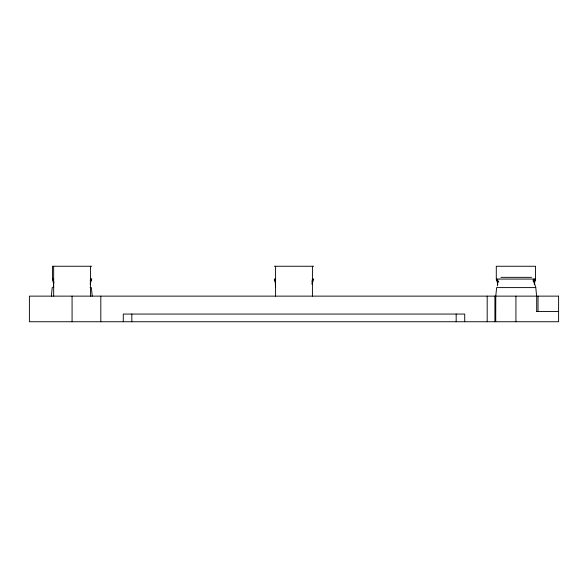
<?xml version="1.0" encoding="UTF-8"?>
<svg xmlns="http://www.w3.org/2000/svg" width="588" height="588" viewBox="0 0 588 588"><rect width="100%" height="100%" fill="white"/><g stroke="black" fill="none" stroke-linecap="round" stroke-linejoin="round"><path stroke-width="0.88" d="M534.558 284.188L534.83 279.917M51.362 296.131L52.214 287.598L53.03 287.598M90.214 280.77L90.493 279.065L91.706 279.065L90.133 284.188M311.993 281.623L312.419 279.065L313.632 279.065L312.052 284.188M90.258 282.475L91.037 279.065M311.985 283.328L312.963 279.065M534.242 283.328L535.558 279.065L535.558 266.261L496.294 266.261L496.294 279.065L497.867 284.188M533.5 281.387L534.889 279.065L532.926 280.895M90.75 280.483L91.706 279.065M533.639 281.909L535.558 279.065L499.183 279.065M91.706 266.261L52.442 266.261L52.442 279.065L53.758 283.328M274.368 266.261L313.632 266.261M500.888 277.352L531.53 277.352M52.442 279.065L53.662 279.065M275.581 279.065L274.368 279.065L275.419 282.475M498.918 279.065L496.294 279.065L498.205 281.909M90.067 287.598L91.368 287.598L92.22 296.131M536.638 296.131L535.786 287.598L496.632 287.598L495.78 296.131L495.721 321.739M536.535 311.5L558.6 311.5M496.963 279.065L498.808 282.166M533.228 279.065L535.786 287.598M275.427 280.77L275.037 279.065L275.581 287.598M53.898 282.475L53.111 279.065L53.662 287.598M538.027 296.131L538.027 311.5M536.69 296.131L536.69 311.5M534.338 281.623L534.338 284.188M515.926 296.131L515.926 321.739M497.507 281.623L497.507 285.893M494.912 296.131L494.912 321.739M487.187 296.131L487.187 321.739M464.711 321.739L464.711 314.058L123.289 314.058L123.289 321.739M456.178 314.058L456.178 321.739M312.419 266.261L312.419 296.131M275.581 266.261L275.581 296.131M131.822 314.058L131.822 321.739M100.813 296.131L100.813 321.739M90.493 266.261L90.493 296.131M72.074 296.131L72.074 321.739M53.662 266.261L53.662 296.131M558.6 296.131L29.4 296.131L29.4 321.739L558.6 321.739L558.6 296.131"/></g></svg>
